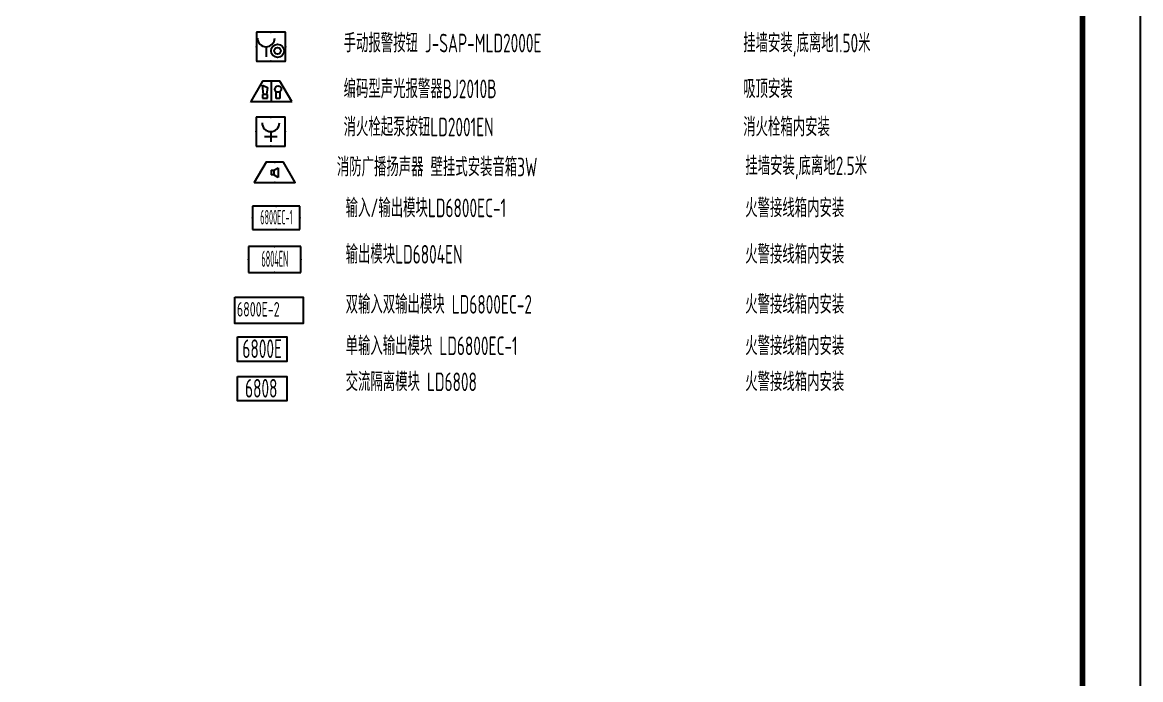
# Model space of a CAD drawing. Extents: x 4830845 to 5141198, y -443067 to -268177.
# Drawn here: x 5000890 to 5020118, y -338587 to -327293 of the extents above; entities that cross this region are included whole.
import ezdxf
from ezdxf.enums import TextEntityAlignment as Align

# ---------------------------------------------------------------- set-up
doc = ezdxf.new("R2010")
doc.units = 0
doc.header["$LTSCALE"] = 1000
doc.header["$MEASUREMENT"] = 0
doc.layers.get('0').update_dxf_attribs({"linetype": 'CONTINUOUS'})
for name, color, linetype in [('EQUIP-消防', 3, 'CONTINUOUS'), ('PUB_TITLE', 4, 'CONTINUOUS'), ('SIG_TEXT', 7, 'CONTINUOUS')]:
    doc.layers.add(name, color=color, linetype=linetype)
doc.styles.add('_TEL_DIM', font='sceie.shx', dxfattribs={"width": 0.8, "height": 3.5, "bigfont": 'sceic.shx'})
doc.styles.add('sceie', font='sceie.shx', dxfattribs={"width": 0.7, "bigfont": 'sceic.shx'})
doc.styles.get("Standard").update_dxf_attribs({"font": 'GBENOR', "bigfont": 'GBCBIG'})

# ---------------------------------------------------------------- blocks, each defined once
blk = doc.blocks.new('$equip$00002656')
for p, q in [((-0.5, 1), (-0.5, 0)), ((0.5, 1), (-0.5, 1)), ((0.5, 0), (0.5, 1)), ((0, 0.5), (0, 0.15)), ((-0.5, 0), (0.5, 0)), ((-0.219, 0.331), (0.222, 0.331))]:
    blk.add_line(p, q)
at = {"const_width": 0.04}
blk.add_lwpolyline([(-0.5, 1), (0.5, 1), (0.5, 0), (-0.5, 0), (-0.5, 1), (0.5, 1)], dxfattribs=at)
blk.add_arc((0, 0.8), 0.3, 180, 0)
for p in [(0, 1), (-0.5, 0.5), (0.5, 0.5), (0, 0)]:
    blk.add_point(p)
at = {"color": 7, "flags": 1}
for tag, height, p in [('B', 0.4, (0.762, 0.292)), ('A', 0.00002, (0, 0))]:
    blk.add_attdef(tag, text='', height=height, dxfattribs=at).set_placement(p, align=Align.MIDDLE_CENTER)
blk = doc.blocks.new('$equip$00001928')
for p, q in [((0.65, 0.65), (-0.65, 0.65)), ((-0.65, 0.65), (-0.65, 0)), ((0.65, 0), (0.65, 0.65)), ((-0.65, 0), (0.65, 0))]:
    blk.add_line(p, q)
for p in [(0, 0.65), (-0.65, 0.325), (0.65, 0.325), (0, 0)]:
    blk.add_point(p)
at = {"color": 7, "style": '_TEL_DIM'}
blk.add_attdef('$TEXT$', text='', height=0.34, dxfattribs=at).set_placement((0.006, 0.343), align=Align.MIDDLE_CENTER)
at = {"color": 7, "style": '_TEL_DIM', "flags": 1}
blk.add_attdef('A', text='', height=0.00002, dxfattribs=at).set_placement((0, 0), align=Align.MIDDLE_CENTER)
blk = doc.blocks.new('$equip$00002655')
for p, q in [((-0.5, 1), (-0.5, 0)), ((0.5, 1), (-0.5, 1)), ((0.5, 0), (0.5, 1)), ((-0.169, 0.5), (-0.169, 0.15)), ((-0.5, 0), (0.5, 0))]:
    blk.add_line(p, q)
at = {"const_width": 0.04}
blk.add_lwpolyline([(-0.5, 1), (0.5, 1), (0.5, 0), (-0.5, 0), (-0.5, 1), (0.5, 1)], dxfattribs=at)
for radius in [0.226, 0.113]:
    blk.add_circle((0.227, 0.36), radius)
blk.add_arc((-0.169, 0.8), 0.3, 180, 0)
for p in [(0, 1), (-0.5, 0.5), (0.5, 0.5), (0, 0)]:
    blk.add_point(p)
at = {"color": 7, "flags": 1}
for tag, height, p in [('B', 0.4, (0.762, 0.292)), ('A', 0.00002, (0, 0))]:
    blk.add_attdef(tag, text='', height=height, dxfattribs=at).set_placement(p, align=Align.MIDDLE_CENTER)
blk = doc.blocks.new('$equip$00002679')
for p, q in [((-0.3, 0.699), (-0.703, 0)), ((-0.264, 0.249), (-0.304, 0.569)), ((-0.304, 0.569), (-0.128, 0.489)), ((0.3, 0.699), (-0.3, 0.699)), ((0.3, 0.699), (-0.3, 0.699)), ((-0.128, 0.489), (-0.168, 0.249)), ((0, 0.699), (0, 0)), ((0.703, 0), (0.3, 0.699)), ((-0.703, 0), (0.703, 0)), ((-0.304, 0.249), (-0.304, 0.113)), ((-0.128, 0.249), (-0.304, 0.249)), ((-0.304, 0.113), (-0.128, 0.113)), ((-0.128, 0.113), (-0.128, 0.249)), ((0.174, 0.11), (0.174, 0.338)), ((0.294, 0.11), (0.174, 0.11)), ((0.294, 0.338), (0.294, 0.11))]:
    blk.add_line(p, q)
at = {"const_width": 0.04}
for points in [[(-0.299, 0.699), (0.301, 0.699), (0.703, 0), (-0.702, 0), (-0.299, 0.699), (0.301, 0.699)], [(-0.3, 0.699), (0.3, 0.699), (0.703, 0), (-0.703, 0), (-0.3, 0.699), (0.3, 0.699)]]:
    blk.add_lwpolyline(points, dxfattribs=at)
blk.add_circle((0.234, 0.43), 0.111)
for p in [(0, 0.699), (-0.501, 0.349), (0, 0), (0.502, 0.349)]:
    blk.add_point(p)
at = {"color": 7, "flags": 1}
for tag, height, p in [('B', 0.4, (0.961, 0.299)), ('A', 0.00002, (0, 0))]:
    blk.add_attdef(tag, text='', height=height, dxfattribs=at).set_placement(p, align=Align.MIDDLE_CENTER)
blk = doc.blocks.new('$equip$00002677')
for p, q in [((-0.3, 0.699), (-0.703, 0)), ((0.3, 0.699), (-0.3, 0.699)), ((-0.117, 0.421), (-0.117, 0.26)), ((-0.117, 0.421), (-0.036, 0.421)), ((-0.036, 0.421), (0.118, 0.503)), ((-0.036, 0.421), (-0.036, 0.26)), ((0.118, 0.503), (0.118, 0.173)), ((0.703, 0), (0.3, 0.699)), ((-0.703, 0), (0.703, 0)), ((-0.036, 0.26), (-0.117, 0.26)), ((0.118, 0.173), (-0.036, 0.26))]:
    blk.add_line(p, q)
at = {"const_width": 0.04}
blk.add_lwpolyline([(-0.3, 0.699), (0.3, 0.699), (0.703, 0), (-0.703, 0), (-0.3, 0.699), (0.3, 0.699)], dxfattribs=at)
blk.add_lwpolyline([(-0.3, 0.699), (0.3, 0.699), (0.703, 0), (-0.703, 0), (-0.3, 0.699), (0.3, 0.699)], dxfattribs=at)
for p in [(0, 0.699), (-0.501, 0.349), (0, 0), (0.502, 0.349)]:
    blk.add_point(p)
at = {"color": 7, "flags": 1}
for tag, height, p in [('B', 0.4, (0.961, 0.299)), ('A', 0.00002, (0, 0))]:
    blk.add_attdef(tag, text='', height=height, dxfattribs=at).set_placement(p, align=Align.MIDDLE_CENTER)

msp = doc.modelspace()

# ---------------------------------------------------------------- linework, layer by layer
at = {"layer": 'PUB_TITLE'}
msp.add_lwpolyline([(4960718.3, -349880.5), (5020118.3, -349880.5), (5020118.3, -307880.5), (4960718.3, -307880.5)], close=True, dxfattribs=at)
at = {"layer": 'PUB_TITLE', "const_width": 100}
msp.add_lwpolyline([(4963218.3, -348880.5), (5019118.3, -348880.5), (5019118.3, -308880.5), (4963218.3, -308880.5)], close=True, dxfattribs=at)
at = {"layer": 'SIG_TEXT', "color": 0}
for points in [[(5004542.7, -332016.4), (5005717.3, -332016.4), (5005717.3, -332467.9), (5004542.7, -332467.9)], [(5004590.1, -332695), (5005439.5, -332695), (5005439.5, -333117.3), (5004590.1, -333117.3)], [(5004587.3, -333375.5), (5005436.6, -333375.5), (5005436.6, -333797.8), (5004587.3, -333797.8)]]:
    msp.add_lwpolyline(points, close=True, dxfattribs=at)

# ---------------------------------------------------------------- block references
at = {"layer": 'EQUIP-消防', "color": 0, "xscale": 500, "yscale": 500, "zscale": 500}
for name, p in [('$equip$00002655', (5005165.5, -327961.2)), ('$equip$00002679', (5005169.6, -328653.8))]:
    msp.add_blockref(name, p, dxfattribs=at)
at = {"layer": 'EQUIP-消防', "xscale": 500, "yscale": 500, "zscale": 500}
for name, p in [('$equip$00002656', (5005160.9, -329420.1)), ('$equip$00002677', (5005229.7, -330042.2))]:
    msp.add_blockref(name, p, dxfattribs=at)
at = {"layer": 'EQUIP-消防'}
ref = msp.add_blockref('$equip$00001928', (5005254.7, -330853.6), dxfattribs=dict(at, xscale=623.0767500000075, yscale=623.0767500000075, zscale=623.0767500000075))
ref.add_attrib('$TEXT$', '6800EC-1', dxfattribs={"layer": '0', "color": 7, "height": 249.23, "style": '_TEL_DIM', "width": 0.4}).set_placement((5005258.6, -330639.9), align=Align.MIDDLE_CENTER)
ref = msp.add_blockref('$equip$00001928', (5005226.8, -331592.7), dxfattribs=dict(at, xscale=692.3075000001118, yscale=692.3075000001118, zscale=692.3075000001118))
ref.add_attrib('$TEXT$', '6804EN', dxfattribs={"layer": '0', "color": 7, "height": 276.92, "style": '_TEL_DIM', "width": 0.4}).set_placement((5005231.1, -331355.3), align=Align.MIDDLE_CENTER)

# ---------------------------------------------------------------- texts
at = {"color": 3, "style": 'sceie', "width": 0.7}
for s, p in [('6800E', (5004673.4, -333060.1)), ('6808', (5004718.9, -333740.3))]:
    msp.add_text(s, height=320, dxfattribs=at).set_placement(p)
at = {"layer": 'EQUIP-消防', "style": 'sceie', "width": 0.7}
msp.add_text('6800E-2', height=250, dxfattribs=at).set_placement((5004579.7, -332348.1))
at = {"layer": 'SIG_TEXT', "style": 'sceie', "width": 0.7}
for s, p in [('手动报警按钮 J-SAP-MLD2000E', (5006414.5, -327808.2)), ('挂墙安装,底离地1.50米', (5013285.1, -327808.2)), ('编码型声光报警器BJ2010B', (5006414.5, -328595.1)), ('吸顶安装', (5013285.1, -328595.1)), ('消火栓起泵按钮LD2001EN', (5006414.5, -329250.9)), ('消火栓箱内安装', (5013285.1, -329250.9)), ('挂墙安装,底离地2.5米', (5013321.1, -329917.8)), ('消防广播扬声器 壁挂式安装音箱3W', (5006298.2, -329938.3)), ('输入/输出模块LD6800EC-1 ', (5006449, -330641)), ('火警接线箱内安装', (5013319.5, -330641)), ('输出模块LD6804EN', (5006449, -331437.9)), ('火警接线箱内安装', (5013319.5, -331437.9)), ('双输入双输出模块 LD6800EC-2', (5006449, -332298.5)), ('火警接线箱内安装', (5013319.5, -332298.5)), ('单输入输出模块 LD6800EC-1', (5006449, -333011)), ('火警接线箱内安装', (5013319.5, -333011)), ('交流隔离模块 LD6808', (5006449, -333629.3)), ('火警接线箱内安装', (5013319.5, -333629.3))]:
    msp.add_text(s, height=320, dxfattribs=at).set_placement(p)

doc.saveas('drawing.dxf')
